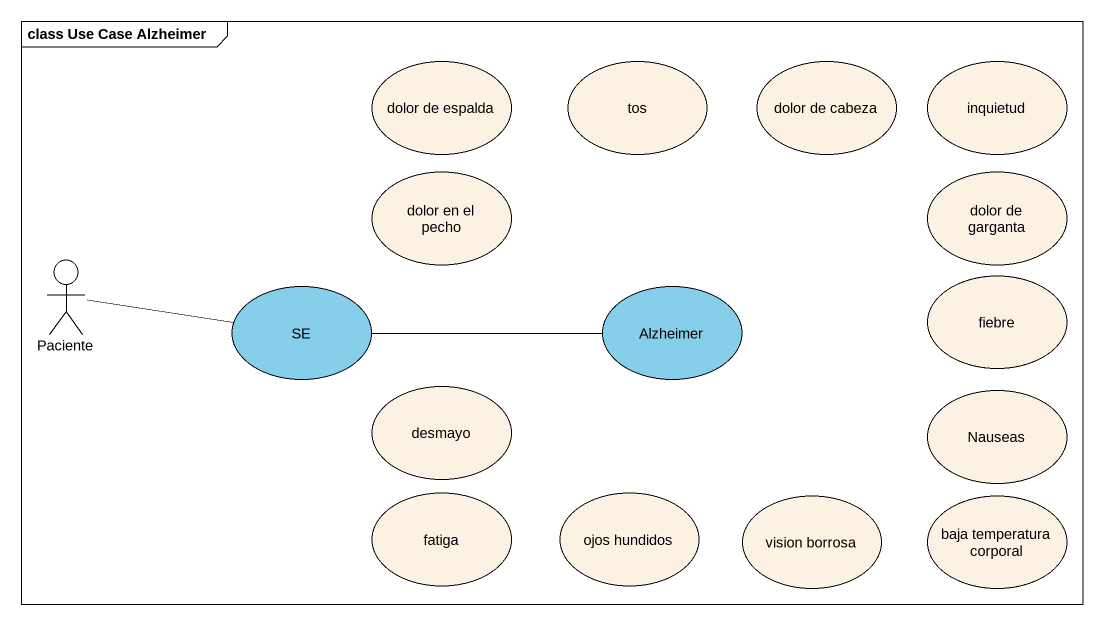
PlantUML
@startuml
mainframe class Use Case Alzheimer
usecase "dolor de espalda" as dolor_de_espalda
usecase tos
usecase "dolor de cabeza" as dolor_de_cabeza
usecase inquietud
usecase "dolor en el pecho" as dolor_en_el_pecho
usecase "dolor de garganta" as dolor_de_garganta
actor Paciente
usecase fiebre
usecase SE #87CEEB
usecase Alzheimer #87CEEB
usecase desmayo
usecase Nauseas
usecase fatiga
usecase "ojos hundidos" as ojos_hundidos
usecase "vision borrosa" as vision_borrosa
usecase "baja temperatura corporal" as baja_temperatura_corporal
Paciente -right- SE
SE -right- Alzheimer
@enduml
